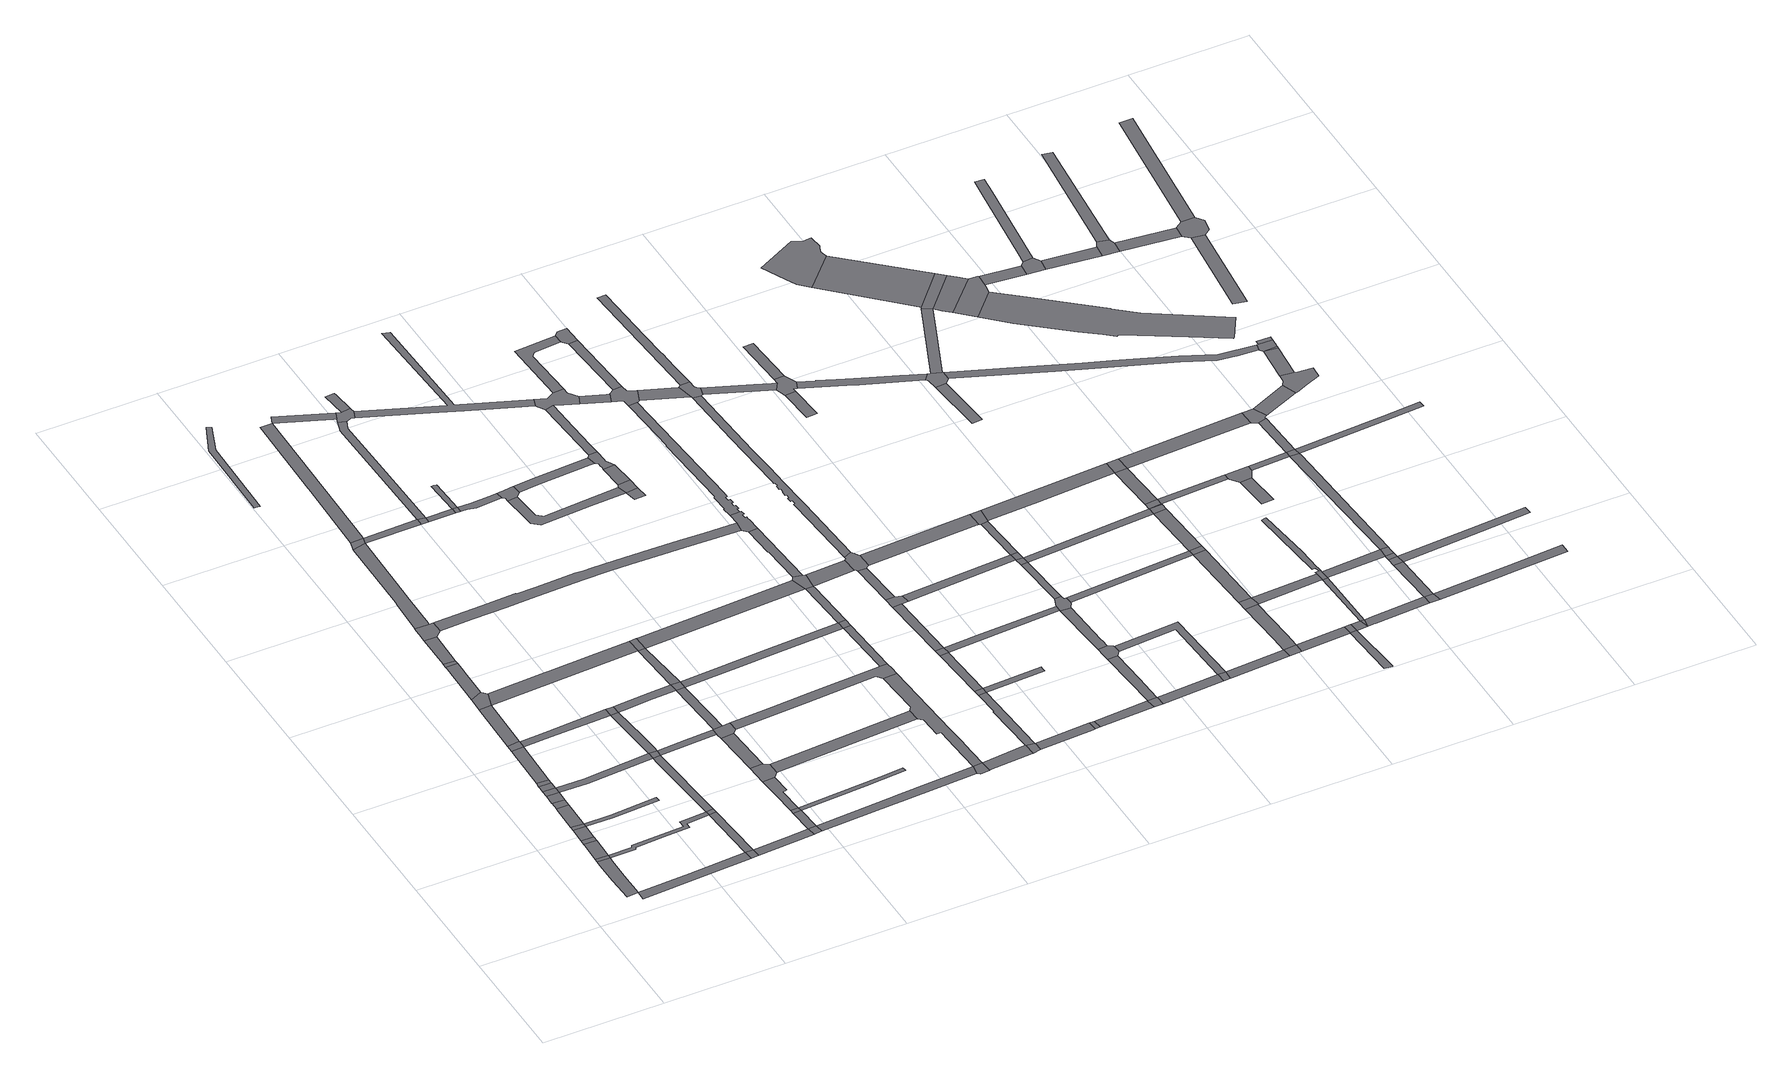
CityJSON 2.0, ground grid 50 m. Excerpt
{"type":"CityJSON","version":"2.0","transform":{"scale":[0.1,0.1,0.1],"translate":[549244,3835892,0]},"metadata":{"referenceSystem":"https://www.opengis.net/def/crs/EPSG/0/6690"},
"CityObjects":{
"road1":{"type":"Road","attributes":{"RoadStructureAttribute.sectionType":"1"},"geometry":[{"type":"MultiSurface","lod":"1","boundaries":[[[0,1,2,3,4,5,6,7]]]}]},
"road2":{"type":"Road","geometry":[{"type":"MultiSurface","lod":"1","boundaries":[[[8,0,7,9]]]}]},
"road3":{"type":"Road","attributes":{"RoadStructureAttribute.sectionType":"1"},"geometry":[{"type":"MultiSurface","lod":"1","boundaries":[[[10,11,8,9,12,13]]]}]},
"road4":{"type":"Road","geometry":[{"type":"MultiSurface","lod":"1","boundaries":[[[14,10,13,15]]]}]},
"road5":{"type":"Road","attributes":{"RoadStructureAttribute.sectionType":"1"},"geometry":[{"type":"MultiSurface","lod":"1","boundaries":[[[16,14,15,17]]]}]},
"road6":{"type":"Road","geometry":[{"type":"MultiSurface","lod":"1","boundaries":[[[18,16,17,19]]]}]},
"road7":{"type":"Road","attributes":{"RoadStructureAttribute.sectionType":"1"},"geometry":[{"type":"MultiSurface","lod":"1","boundaries":[[[20,21,18,19,22,23]]]}]},
"road8":{"type":"Road","geometry":[{"type":"MultiSurface","lod":"1","boundaries":[[[24,20,23,25]]]}]},
"road9":{"type":"Road","attributes":{"RoadStructureAttribute.sectionType":"1"},"geometry":[{"type":"MultiSurface","lod":"1","boundaries":[[[26,27,24,25,28]]]}]},
"road10":{"type":"Road","geometry":[{"type":"MultiSurface","lod":"1","boundaries":[[[29,26,28,30]]]}]},
"road11":{"type":"Road","attributes":{"RoadStructureAttribute.sectionType":"1"},"geometry":[{"type":"MultiSurface","lod":"1","boundaries":[[[31,32,33,29,30,34,35,36]]]}]},
"road12":{"type":"Road","attributes":{"RoadStructureAttribute.sectionType":"1"},"geometry":[{"type":"MultiSurface","lod":"1","boundaries":[[[37,31,36,38]]]}]},
"road13":{"type":"Road","attributes":{"RoadStructureAttribute.sectionType":"1"},"geometry":[{"type":"MultiSurface","lod":"1","boundaries":[[[39,40,4,41,42,43]]]}]},
"road14":{"type":"Road","attributes":{"RoadStructureAttribute.sectionType":"1"},"geometry":[{"type":"MultiSurface","lod":"1","boundaries":[[[44,45,46,47,48,37,38]]]}]},
"road15":{"type":"Road","geometry":[{"type":"MultiSurface","lod":"1","boundaries":[[[49,50,51,46,45,52]]]}]},
"road16":{"type":"Road","attributes":{"RoadStructureAttribute.sectionType":"1"},"geometry":[{"type":"MultiSurface","lod":"1","boundaries":[[[53,54,55,56,57,19,17]]]}]},
"road17":{"type":"Road","attributes":{"RoadStructureAttribute.sectionType":"1"},"geometry":[{"type":"MultiSurface","lod":"1","boundaries":[[[58,59,60,61,62,63,9,7,64,65,66,67,68,69,70]]]}]},
"road18":{"type":"Road","attributes":{"RoadStructureAttribute.sectionType":"1"},"geometry":[{"type":"MultiSurface","lod":"1","boundaries":[[[71,72,50,49]]]}]},
"road19":{"type":"Road","geometry":[{"type":"MultiSurface","lod":"1","boundaries":[[[73,74,72,71,75]]]}]},
"road20":{"type":"Road","attributes":{"RoadStructureAttribute.sectionType":"1"},"geometry":[{"type":"MultiSurface","lod":"1","boundaries":[[[76,77,78,30,28,79,80,81]]]}]},
"road21":{"type":"Road","attributes":{"RoadStructureAttribute.sectionType":"1"},"geometry":[{"type":"MultiSurface","lod":"1","boundaries":[[[82,83,84,74,73,85,86,87]]]}]},
"road22":{"type":"Road","geometry":[{"type":"MultiSurface","lod":"1","boundaries":[[[88,82,87,89]]]}]},
"road23":{"type":"Road","geometry":[{"type":"MultiSurface","lod":"1","boundaries":[[[90,39,43,91]]]}]},
"road24":{"type":"Road","attributes":{"RoadStructureAttribute.sectionType":"1"},"geometry":[{"type":"MultiSurface","lod":"1","boundaries":[[[92,93,88,89,94]]]}]},
"road25":{"type":"Road","attributes":{"RoadStructureAttribute.sectionType":"1"},"geometry":[{"type":"MultiSurface","lod":"1","boundaries":[[[95,96,52,45,97,98]]]}]},
"road26":{"type":"Road","attributes":{"RoadStructureAttribute.sectionType":"1"},"geometry":[{"type":"MultiSurface","lod":"1","boundaries":[[[99,70,39,90]]]}]},
"road27":{"type":"Road","geometry":[{"type":"MultiSurface","lod":"1","boundaries":[[[100,101,102,92,94,103,104,105]]]}]},
"road28":{"type":"Road","geometry":[{"type":"MultiSurface","lod":"1","boundaries":[[[106,58,70,99]]]}]},
"road29":{"type":"Road","attributes":{"RoadStructureAttribute.sectionType":"1"},"geometry":[{"type":"MultiSurface","lod":"1","boundaries":[[[107,81,108,58,106]]]}]},
"road30":{"type":"Road","attributes":{"RoadStructureAttribute.sectionType":"1"},"geometry":[{"type":"MultiSurface","lod":"1","boundaries":[[[109,110,90,91,111]]]}]},
"road31":{"type":"Road","attributes":{"RoadStructureAttribute.sectionType":"1"},"geometry":[{"type":"MultiSurface","lod":"1","boundaries":[[[112,113,114,115,116,117,118,119,120,121,122,123,124,125,126,100,105]]]}]},
"road32":{"type":"Road","geometry":[{"type":"MultiSurface","lod":"1","boundaries":[[[127,76,81,107]]]}]},
"road33":{"type":"Road","attributes":{"RoadStructureAttribute.sectionType":"1"},"geometry":[{"type":"MultiSurface","lod":"1","boundaries":[[[128,129,130,98,131,76,127]]]}]},
"road34":{"type":"Road","attributes":{"RoadStructureAttribute.sectionType":"1"},"geometry":[{"type":"MultiSurface","lod":"1","boundaries":[[[132,133,134,135,136,137,138]]]}]},
"road35":{"type":"Road","geometry":[{"type":"MultiSurface","lod":"1","boundaries":[[[139,95,98,130]]]}]},
"road36":{"type":"Road","geometry":[{"type":"MultiSurface","lod":"1","boundaries":[[[140,141,119,118,142]]]}]},
"road37":{"type":"Road","attributes":{"RoadStructureAttribute.sectionType":"1"},"geometry":[{"type":"MultiSurface","lod":"1","boundaries":[[[143,144,145,146,147,75,71,148,149]]]}]},
"road38":{"type":"Road","geometry":[{"type":"MultiSurface","lod":"1","boundaries":[[[150,109,111,151]]]}]},
"road39":{"type":"Road","attributes":{"RoadStructureAttribute.sectionType":"1"},"geometry":[{"type":"MultiSurface","lod":"1","boundaries":[[[152,153,109,150]]]}]},
"road40":{"type":"Road","attributes":{"RoadStructureAttribute.sectionType":"1"},"geometry":[{"type":"MultiSurface","lod":"1","boundaries":[[[154,155,156,127,107,157,158]]]}]},
"road41":{"type":"Road","geometry":[{"type":"MultiSurface","lod":"1","boundaries":[[[159,160,153,152]]]}]},
"road42":{"type":"Road","attributes":{"RoadStructureAttribute.sectionType":"1"},"geometry":[{"type":"MultiSurface","lod":"1","boundaries":[[[161,162,163,164,165,166,167,160,159]]]}]},
"road43":{"type":"Road","attributes":{"RoadStructureAttribute.sectionType":"1"},"geometry":[{"type":"MultiSurface","lod":"1","boundaries":[[[168,169,170,139,130,171,172,173,174]]]}]},
"road44":{"type":"Road","attributes":{"RoadStructureAttribute.sectionType":"1"},"geometry":[{"type":"MultiSurface","lod":"1","boundaries":[[[175,176,177,141,140,178,179]]]}]},
"road45":{"type":"Road","attributes":{"RoadStructureAttribute.sectionType":"1"},"geometry":[{"type":"MultiSurface","lod":"1","boundaries":[[[180,140,142,181,182]]]}]},
"road46":{"type":"Road","geometry":[{"type":"MultiSurface","lod":"1","boundaries":[[[183,184,166,165,185,186]]]}]},
"road47":{"type":"Road","attributes":{"RoadStructureAttribute.sectionType":"1"},"geometry":[{"type":"MultiSurface","lod":"1","boundaries":[[[187,188,184,183]]]}]},
"road48":{"type":"Road","geometry":[{"type":"MultiSurface","lod":"1","boundaries":[[[189,190,191,154,158,192,188,187,193]]]}]},
"road49":{"type":"Road","attributes":{"RoadStructureAttribute.sectionType":"1"},"geometry":[{"type":"MultiSurface","lod":"1","boundaries":[[[194,195,196,174,197,191,190]]]}]},
"road50":{"type":"Road","geometry":[{"type":"MultiSurface","lod":"1","boundaries":[[[198,168,174,196]]]}]},
"road51":{"type":"Road","geometry":[{"type":"MultiSurface","lod":"1","boundaries":[[[180,182,199,200]]]}]},
"road52":{"type":"Road","attributes":{"RoadStructureAttribute.sectionType":"1"},"geometry":[{"type":"MultiSurface","lod":"1","boundaries":[[[201,149,168,198]]]}]},
"road53":{"type":"Road","attributes":{"RoadStructureAttribute.sectionType":"1"},"geometry":[{"type":"MultiSurface","lod":"1","boundaries":[[[202,203,204,205,206,207,159,152]]]}]},
"road54":{"type":"Road","geometry":[{"type":"MultiSurface","lod":"1","boundaries":[[[208,143,149,201]]]}]},
"road55":{"type":"Road","attributes":{"RoadStructureAttribute.sectionType":"1"},"geometry":[{"type":"MultiSurface","lod":"1","boundaries":[[[200,199,209,210]]]}]},
"road56":{"type":"Road","attributes":{"RoadStructureAttribute.sectionType":"1"},"geometry":[{"type":"MultiSurface","lod":"1","boundaries":[[[211,212,180,200,213,214,215]]]}]},
"road57":{"type":"Road","attributes":{"RoadStructureAttribute.sectionType":"1"},"geometry":[{"type":"MultiSurface","lod":"1","boundaries":[[[216,179,217,218,219]]]}]},
"road58":{"type":"Road","attributes":{"RoadStructureAttribute.sectionType":"1"},"geometry":[{"type":"MultiSurface","lod":"1","boundaries":[[[220,221,222,223,150,151,224,225,226,227]]]}]},
"road59":{"type":"Road","geometry":[{"type":"MultiSurface","lod":"1","boundaries":[[[210,209,228,229]]]}]},
"road60":{"type":"Road","geometry":[{"type":"MultiSurface","lod":"1","boundaries":[[[230,231,232,210,229]]]}]},
"road61":{"type":"Road","attributes":{"RoadStructureAttribute.sectionType":"1"},"geometry":[{"type":"MultiSurface","lod":"1","boundaries":[[[233,186,185,234]]]}]},
"road62":{"type":"Road","attributes":{"RoadStructureAttribute.sectionType":"1"},"geometry":[{"type":"MultiSurface","lod":"1","boundaries":[[[235,236,237,238,239,240,241,242,243,244,245,246,247,248,104,103,249,250,251,252,253,254,255,256,257,258,259,260]]]}]},
"road63":{"type":"Road","attributes":{"RoadStructureAttribute.sectionType":"1"},"geometry":[{"type":"MultiSurface","lod":"1","boundaries":[[[261,262,263,229,228,264,265,266]]]}]},
"road64":{"type":"Road","geometry":[{"type":"MultiSurface","lod":"1","boundaries":[[[219,218,211,215,267,268,269,270,271,272,273]]]}]},
"road65":{"type":"Road","attributes":{"RoadStructureAttribute.sectionType":"1"},"geometry":[{"type":"MultiSurface","lod":"1","boundaries":[[[274,275,276,273,272]]]}]},
"road66":{"type":"Road","attributes":{"RoadStructureAttribute.sectionType":"1"},"geometry":[{"type":"MultiSurface","lod":"1","boundaries":[[[277,278,279,280,281,282,189,193,283,284,285,286]]]}]},
"road67":{"type":"Road","geometry":[{"type":"MultiSurface","lod":"1","boundaries":[[[287,288,289,290,261,266,291,292,293,294]]]}]},
"road68":{"type":"Road","attributes":{"RoadStructureAttribute.sectionType":"1"},"geometry":[{"type":"MultiSurface","lod":"1","boundaries":[[[295,296,297,198,196,298,299,300]]]}]},
"road69":{"type":"Road","attributes":{"RoadStructureAttribute.sectionType":"1"},"geometry":[{"type":"MultiSurface","lod":"1","boundaries":[[[301,302,303,208,201,304,305,306,307]]]}]},
"road70":{"type":"Road","geometry":[{"type":"MultiSurface","lod":"1","boundaries":[[[308,220,227,309,310]]]}]},
"road71":{"type":"Road","attributes":{"RoadStructureAttribute.sectionType":"1"},"geometry":[{"type":"MultiSurface","lod":"1","boundaries":[[[311,312,313,314,315,316,293,292,317,318,319,320,321,322,323,324]]]}]},
"road72":{"type":"Road","geometry":[{"type":"MultiSurface","lod":"1","boundaries":[[[325,326,327,328,286,285,329,233,234,330,331,332,333,220,308]]]}]},
"road73":{"type":"Road","attributes":{"RoadStructureAttribute.sectionType":"1"},"geometry":[{"type":"MultiSurface","lod":"1","boundaries":[[[334,335,287,294,336,337,338]]]}]},
"road74":{"type":"Road","attributes":{"RoadStructureAttribute.sectionType":"1"},"geometry":[{"type":"MultiSurface","lod":"1","boundaries":[[[339,340,271,270,341,342,343,344,345,346,347,348,349,350]]]}]},
"road75":{"type":"Road","attributes":{"RoadStructureAttribute.sectionType":"7"},"geometry":[{"type":"MultiSurface","lod":"1","boundaries":[[[351,352,353,308,310,354,355,356,357,358]]]}]},
"road76":{"type":"Road","geometry":[{"type":"MultiSurface","lod":"1","boundaries":[[[359,300,360,361,279,278]]]}]},
"road77":{"type":"Road","geometry":[{"type":"MultiSurface","lod":"1","boundaries":[[[362,363,364,365,366,323]]]}]},
"road78":{"type":"Road","attributes":{"RoadStructureAttribute.sectionType":"1"},"geometry":[{"type":"MultiSurface","lod":"1","boundaries":[[[367,368,324,323,366]]]}]},
"road79":{"type":"Road","geometry":[{"type":"MultiSurface","lod":"1","boundaries":[[[351,358,369,370]]]}]},
"road80":{"type":"Road","geometry":[{"type":"MultiSurface","lod":"1","boundaries":[[[371,295,300,359]]]}]},
"road81":{"type":"Road","attributes":{"RoadStructureAttribute.sectionType":"1"},"geometry":[{"type":"MultiSurface","lod":"1","boundaries":[[[372,373,368,367]]]}]},
"road82":{"type":"Road","geometry":[{"type":"MultiSurface","lod":"1","boundaries":[[[374,375,376,377,378,379,334,338,380,381,382,383,373,372]]]}]},
"road83":{"type":"Road","attributes":{"RoadStructureAttribute.sectionType":"1"},"geometry":[{"type":"MultiSurface","lod":"1","boundaries":[[[384,385,386,295,371]]]}]},
"road84":{"type":"Road","attributes":{"RoadStructureAttribute.sectionType":"1"},"geometry":[{"type":"MultiSurface","lod":"1","boundaries":[[[387,388,389,390,391,392,393,351,370]]]}]},
"road85":{"type":"Road","geometry":[{"type":"MultiSurface","lod":"1","boundaries":[[[394,395,396,301,307,386,385,397,398]]]}]},
"road86":{"type":"Road","attributes":{"RoadStructureAttribute.sectionType":"1"},"geometry":[{"type":"MultiSurface","lod":"1","boundaries":[[[399,400,401,402,403,404,378,377]]]}]},
"road87":{"type":"Road","geometry":[{"type":"MultiSurface","lod":"1","boundaries":[[[405,406,390,389]]]}]},
"road88":{"type":"Road","attributes":{"RoadStructureAttribute.sectionType":"1"},"geometry":[{"type":"MultiSurface","lod":"1","boundaries":[[[407,408,409,410,394,398]]]}]},
"road89":{"type":"Road","attributes":{"RoadStructureAttribute.sectionType":"1"},"geometry":[{"type":"MultiSurface","lod":"1","boundaries":[[[411,412,406,405,413]]]}]},
"road90":{"type":"Road","attributes":{"RoadStructureAttribute.sectionType":"1"},"geometry":[{"type":"MultiSurface","lod":"1","boundaries":[[[414,370,369,415,416]]]}]},
"road91":{"type":"Road","geometry":[{"type":"MultiSurface","lod":"1","boundaries":[[[417,418,412,411]]]}]},
"road92":{"type":"Road","geometry":[{"type":"MultiSurface","lod":"1","boundaries":[[[419,420,421,422,423,424,425,426,427,428,260,259,408,407]]]}]},
"road93":{"type":"Road","geometry":[{"type":"MultiSurface","lod":"1","boundaries":[[[429,430,431,432,433,346,345,434,404,403,435,436,437,438]]]}]},
"road94":{"type":"Road","attributes":{"RoadStructureAttribute.sectionType":"7"},"geometry":[{"type":"MultiSurface","lod":"1","boundaries":[[[439,397,385,440,441,442]]]}]},
"road95":{"type":"Road","attributes":{"RoadStructureAttribute.sectionType":"1"},"geometry":[{"type":"MultiSurface","lod":"1","boundaries":[[[443,444,445,418,417]]]}]},
"road96":{"type":"Road","geometry":[{"type":"MultiSurface","lod":"1","boundaries":[[[446,447,448,405,389]]]}]},
"road97":{"type":"Road","geometry":[{"type":"MultiSurface","lod":"1","boundaries":[[[449,450,451,445,444,452,453]]]}]},
"road98":{"type":"Road","geometry":[{"type":"MultiSurface","lod":"1","boundaries":[[[454,414,416,455]]]}]},
"road99":{"type":"Road","attributes":{"RoadStructureAttribute.sectionType":"1"},"geometry":[{"type":"MultiSurface","lod":"1","boundaries":[[[456,451,450,457,458,459]]]}]},
"road100":{"type":"Road","attributes":{"RoadStructureAttribute.sectionType":"1"},"geometry":[{"type":"MultiSurface","lod":"1","boundaries":[[[460,461,462,463,464,465,466,467,468,469,470,471,472,473,474,475,476,477,478,479,480,481,482,483,484,485,486,427,426]]]}]},
"road101":{"type":"Road","attributes":{"RoadStructureAttribute.sectionType":"1"},"geometry":[{"type":"MultiSurface","lod":"1","boundaries":[[[487,438,437,488,489]]]}]},
"road102":{"type":"Road","geometry":[{"type":"MultiSurface","lod":"1","boundaries":[[[490,491,492,493,494,495,496,497,439,442,498,499,456,459,500,501,502,503]]]}]},
"road103":{"type":"Road","attributes":{"RoadStructureAttribute.sectionType":"1"},"geometry":[{"type":"MultiSurface","lod":"1","boundaries":[[[504,505,431,430,506,507,508]]]}]},
"road104":{"type":"Road","geometry":[{"type":"MultiSurface","lod":"1","boundaries":[[[509,510,511,489,488,512,513,475,474,514,515,516]]]}]},
"road105":{"type":"Road","attributes":{"RoadStructureAttribute.sectionType":"1"},"geometry":[{"type":"MultiSurface","lod":"1","boundaries":[[[517,454,455,518]]]}]},
"road106":{"type":"Road","attributes":{"RoadStructureAttribute.sectionType":"1"},"geometry":[{"type":"MultiSurface","lod":"1","boundaries":[[[519,520,417,411,521]]]}]},
"road107":{"type":"Road","attributes":{"RoadStructureAttribute.sectionType":"1"},"geometry":[{"type":"MultiSurface","lod":"1","boundaries":[[[522,523,511,510]]]}]},
"road108":{"type":"Road","attributes":{"RoadStructureAttribute.sectionType":"1"},"geometry":[{"type":"MultiSurface","lod":"1","boundaries":[[[524,525,526,527,528,529,530,531,532,533,534,535,536,537,538,539,540,541,542,543,544,545,546,493,492,547,548,549,550,551,552,553,554,555,556,557]]]}]},
"road109":{"type":"Road","geometry":[{"type":"MultiSurface","lod":"1","boundaries":[[[558,559,504,508,560,523,522]]]}]},
"road110":{"type":"Road","attributes":{"RoadStructureAttribute.sectionType":"7"},"geometry":[{"type":"MultiSurface","lod":"1","boundaries":[[[516,515,561,562,563]]]}]},
"road111":{"type":"Road","attributes":{"RoadStructureAttribute.sectionType":"1"},"geometry":[{"type":"MultiSurface","lod":"1","boundaries":[[[564,453,452,565]]]}]},
"road112":{"type":"Road","geometry":[{"type":"MultiSurface","lod":"1","boundaries":[[[517,518,566,567]]]}]},
"road113":{"type":"Road","attributes":{"RoadStructureAttribute.sectionType":"1"},"geometry":[{"type":"MultiSurface","lod":"1","boundaries":[[[568,569,570,571,572,573,574,517,567]]]}]},
"road114":{"type":"Road","attributes":{"RoadStructureAttribute.sectionType":"1"},"geometry":[{"type":"MultiSurface","lod":"1","boundaries":[[[575,503,502,576,577,578]]]}]},
"road115":{"type":"Road","geometry":[{"type":"MultiSurface","lod":"1","boundaries":[[[579,580,581,582,583,563,562,584,524,557,585,586,587,588]]]}]},
"road116":{"type":"Road","geometry":[{"type":"MultiSurface","lod":"1","boundaries":[[[589,590,591,592,593,572,571,594,595,596,597]]]}]},
"road117":{"type":"Road","attributes":{"RoadStructureAttribute.sectionType":"1"},"geometry":[{"type":"MultiSurface","lod":"1","boundaries":[[[598,599,600,591,590,601,602,603]]]}]},
"road118":{"type":"Road","attributes":{"RoadStructureAttribute.sectionType":"1"},"geometry":[{"type":"MultiSurface","lod":"1","boundaries":[[[604,605,606,607,608,609,610,611,612,583,582]]]}]},
"road119":{"type":"Road","attributes":{"RoadStructureAttribute.sectionType":"1"},"geometry":[{"type":"MultiSurface","lod":"1","boundaries":[[[613,614,567,566,615]]]}]},
"road120":{"type":"Road","geometry":[{"type":"MultiSurface","lod":"1","boundaries":[[[616,617,618,519,521,598,603,619,620,621,622]]]}]},
"road121":{"type":"Road","attributes":{"RoadStructureAttribute.sectionType":"1"},"geometry":[{"type":"MultiSurface","lod":"1","boundaries":[[[623,624,625,588,587,626,627,628]]]}]},
"road122":{"type":"Road","attributes":{"RoadStructureAttribute.sectionType":"1"},"geometry":[{"type":"MultiSurface","lod":"1","boundaries":[[[629,630,618,617]]]}]},
"road123":{"type":"Road","attributes":{"RoadStructureAttribute.sectionType":"1"},"geometry":[{"type":"MultiSurface","lod":"1","boundaries":[[[631,632,633,597,596,634,613,635]]]}]},
"road124":{"type":"Road","geometry":[{"type":"MultiSurface","lod":"1","boundaries":[[[565,630,629,636]]]}]},
"road125":{"type":"Road","geometry":[{"type":"MultiSurface","lod":"1","boundaries":[[[637,564,565,636]]]}]},
"road126":{"type":"Road","attributes":{"RoadStructureAttribute.sectionType":"1"},"geometry":[{"type":"MultiSurface","lod":"1","boundaries":[[[638,639,564,637]]]}]},
"road127":{"type":"Road","geometry":[{"type":"MultiSurface","lod":"1","boundaries":[[[640,641,642,643,644]]]}]},
"road128":{"type":"Road","geometry":[{"type":"MultiSurface","lod":"1","boundaries":[[[635,613,615,645]]]}]},
"road129":{"type":"Road","geometry":[{"type":"MultiSurface","lod":"1","boundaries":[[[646,575,578,647,639,638,648]]]}]},
"road130":{"type":"Road","geometry":[{"type":"MultiSurface","lod":"1","boundaries":[[[649,650,628,627,651,644,643,652,653,654,655]]]}]},
"road131":{"type":"Road","attributes":{"RoadStructureAttribute.sectionType":"1"},"geometry":[{"type":"MultiSurface","lod":"1","boundaries":[[[656,657,650,649]]]}]},
"road132":{"type":"Road","attributes":{"RoadStructureAttribute.sectionType":"1"},"geometry":[{"type":"MultiSurface","lod":"1","boundaries":[[[658,635,645,659,660]]]}]},
"road133":{"type":"Road","attributes":{"RoadStructureAttribute.sectionType":"1"},"geometry":[{"type":"MultiSurface","lod":"1","boundaries":[[[661,622,621,662]]]}]},
"road134":{"type":"Road","attributes":{"RoadStructureAttribute.sectionType":"1"},"geometry":[{"type":"MultiSurface","lod":"1","boundaries":[[[663,636,629,664]]]}]},
"road135":{"type":"Road","attributes":{"RoadStructureAttribute.sectionType":"1"},"geometry":[{"type":"MultiSurface","lod":"1","boundaries":[[[665,666,667,668,669,670,655,654,671,672,673,674,675]]]}]},
"road136":{"type":"Road","geometry":[{"type":"MultiSurface","lod":"1","boundaries":[[[676,658,660,677]]]}]},
"road137":{"type":"Road","attributes":{"RoadStructureAttribute.sectionType":"1"},"geometry":[{"type":"MultiSurface","lod":"1","boundaries":[[[678,646,648,679,680,681]]]}]},
"road138":{"type":"Road","attributes":{"RoadStructureAttribute.sectionType":"1"},"geometry":[{"type":"MultiSurface","lod":"1","boundaries":[[[682,683,684,685,658,676]]]}]},
"road139":{"type":"Road","geometry":[{"type":"MultiSurface","lod":"1","boundaries":[[[686,687,684,683,688]]]}]},
"road140":{"type":"Road","attributes":{"RoadStructureAttribute.sectionType":"1"},"geometry":[{"type":"MultiSurface","lod":"1","boundaries":[[[689,662,690,691,687,686]]]}]},
"road141":{"type":"Road","attributes":{"RoadStructureAttribute.sectionType":"1"},"geometry":[{"type":"MultiSurface","lod":"1","boundaries":[[[692,676,677,693,694]]]}]},
"road142":{"type":"Road","attributes":{"RoadStructureAttribute.sectionType":"1"},"geometry":[{"type":"MultiSurface","lod":"1","boundaries":[[[695,696,697,698,699]]]}]},
"road143":{"type":"Road","geometry":[{"type":"MultiSurface","lod":"1","boundaries":[[[700,661,662,689]]]}]},
"road144":{"type":"Road","geometry":[{"type":"MultiSurface","lod":"1","boundaries":[[[675,674,701,702,699,698,703,704,705,706,707]]]}]},
"road145":{"type":"Road","attributes":{"RoadStructureAttribute.sectionType":"1"},"geometry":[{"type":"MultiSurface","lod":"1","boundaries":[[[708,664,709,710,711,712,661,700]]]}]},
"road146":{"type":"Road","geometry":[{"type":"MultiSurface","lod":"1","boundaries":[[[713,714,715,716,717,694]]]}]},
"road147":{"type":"Road","geometry":[{"type":"MultiSurface","lod":"1","boundaries":[[[718,719,663,664,708]]]}]},
"road148":{"type":"Road","attributes":{"RoadStructureAttribute.sectionType":"1"},"geometry":[{"type":"MultiSurface","lod":"1","boundaries":[[[720,721,663,719]]]}]},
"road149":{"type":"Road","geometry":[{"type":"MultiSurface","lod":"1","boundaries":[[[722,723,721,720]]]}]},
"road150":{"type":"Road","attributes":{"RoadStructureAttribute.sectionType":"1"},"geometry":[{"type":"MultiSurface","lod":"1","boundaries":[[[724,686,688,725,726,727]]]}]},
"road151":{"type":"Road","geometry":[{"type":"MultiSurface","lod":"1","boundaries":[[[728,692,694,717]]]}]},
"road152":{"type":"Road","attributes":{"RoadStructureAttribute.sectionType":"1"},"geometry":[{"type":"MultiSurface","lod":"1","boundaries":[[[729,681,723,722]]]}]},
"road153":{"type":"Road","geometry":[{"type":"MultiSurface","lod":"1","boundaries":[[[730,731,732,733,734,735,736,737,738,739,740,741]]]}]},
"road154":{"type":"Road","attributes":{"RoadStructureAttribute.sectionType":"1"},"geometry":[{"type":"MultiSurface","lod":"1","boundaries":[[[742,743,728,717,744,745,746]]]}]},
"road155":{"type":"Road","geometry":[{"type":"MultiSurface","lod":"1","boundaries":[[[747,678,681,729]]]}]},
"road156":{"type":"Road","geometry":[{"type":"MultiSurface","lod":"1","boundaries":[[[748,742,746]]]}]},
"road157":{"type":"Road","attributes":{"RoadStructureAttribute.sectionType":"1"},"geometry":[{"type":"MultiSurface","lod":"1","boundaries":[[[749,707,706,750,751]]]}]},
"road158":{"type":"Road","attributes":{"RoadStructureAttribute.sectionType":"1"},"geometry":[{"type":"MultiSurface","lod":"1","boundaries":[[[752,727,742,748]]]}]},
"road159":{"type":"Road","geometry":[{"type":"MultiSurface","lod":"1","boundaries":[[[753,754,755,756,724,727,752,757]]]}]},
"road160":{"type":"Road","attributes":{"RoadStructureAttribute.sectionType":"1"},"geometry":[{"type":"MultiSurface","lod":"1","boundaries":[[[758,722,720,759]]]}]},
"road161":{"type":"Road","attributes":{"RoadStructureAttribute.sectionType":"1"},"geometry":[{"type":"MultiSurface","lod":"1","boundaries":[[[737,736,760,761,762]]]}]},
"road162":{"type":"Road","attributes":{"RoadStructureAttribute.sectionType":"1"},"geometry":[{"type":"MultiSurface","lod":"1","boundaries":[[[763,764,765,766,767,768,769,770,771,772,773,774,775,754,753]]]}]},
"road163":{"type":"Road","attributes":{"RoadStructureAttribute.sectionType":"1"},"geometry":[{"type":"MultiSurface","lod":"1","boundaries":[[[776,777,778,779,748,746,780,781,782]]]}]},
"road164":{"type":"Road","attributes":{"RoadStructureAttribute.sectionType":"1"},"geometry":[{"type":"MultiSurface","lod":"1","boundaries":[[[783,784,757,752,785,786]]]}]},
"road165":{"type":"Road","geometry":[{"type":"MultiSurface","lod":"1","boundaries":[[[762,761,749,751,787]]]}]},
"road166":{"type":"Road","attributes":{"RoadStructureAttribute.sectionType":"1"},"geometry":[{"type":"MultiSurface","lod":"1","boundaries":[[[788,787,751,789,790,791,792]]]}]},
"road167":{"type":"Road","geometry":[{"type":"MultiSurface","lod":"1","boundaries":[[[793,794,795,796]]]}]},
"road168":{"type":"Road","attributes":{"RoadStructureAttribute.sectionType":"1"},"geometry":[{"type":"MultiSurface","lod":"1","boundaries":[[[797,747,729,798]]]}]},
"road169":{"type":"Road","geometry":[{"type":"MultiSurface","lod":"1","boundaries":[[[799,758,759,796,795,800]]]}]},
"road170":{"type":"Road","geometry":[{"type":"MultiSurface","lod":"1","boundaries":[[[801,776,782,802]]]}]},
"road171":{"type":"Road","geometry":[{"type":"MultiSurface","lod":"1","boundaries":[[[803,804,792,791,805,806,807,808,809]]]}]},
"road172":{"type":"Road","attributes":{"RoadStructureAttribute.sectionType":"1"},"geometry":[{"type":"MultiSurface","lod":"1","boundaries":[[[810,811,776,801,812,813]]]}]},
"road173":{"type":"Road","geometry":[{"type":"MultiSurface","lod":"1","boundaries":[[[814,815,811,810]]]}]},
"road174":{"type":"Road","attributes":{"RoadStructureAttribute.sectionType":"1"},"geometry":[{"type":"MultiSurface","lod":"1","boundaries":[[[816,786,815,814]]]}]},
"road175":{"type":"Road","geometry":[{"type":"MultiSurface","lod":"1","boundaries":[[[817,818,783,786,816]]]}]},
"road176":{"type":"Road","attributes":{"RoadStructureAttribute.sectionType":"1"},"geometry":[{"type":"MultiSurface","lod":"1","boundaries":[[[819,820,821,822,823,824,705,704,825,826,827,828,829,830,831]]]}]},
"road177":{"type":"Road","attributes":{"RoadStructureAttribute.sectionType":"1"},"geometry":[{"type":"MultiSurface","lod":"1","boundaries":[[[832,799,800,833]]]}]},
"road178":{"type":"Road","attributes":{"RoadStructureAttribute.sectionType":"1"},"geometry":[{"type":"MultiSurface","lod":"1","boundaries":[[[833,783,818,834,835,836]]]}]},
"road179":{"type":"Road","attributes":{"RoadStructureAttribute.sectionType":"1"},"geometry":[{"type":"MultiSurface","lod":"1","boundaries":[[[837,809,808,838,839]]]}]},
"road180":{"type":"Road","geometry":[{"type":"MultiSurface","lod":"1","boundaries":[[[832,833,836,840]]]}]},
"road181":{"type":"Road","attributes":{"RoadStructureAttribute.sectionType":"1"},"geometry":[{"type":"MultiSurface","lod":"1","boundaries":[[[841,842,832,840]]]}]},
"road182":{"type":"Road","geometry":[{"type":"MultiSurface","lod":"1","boundaries":[[[843,797,798,844,842,841,845,846]]]}]},
"road183":{"type":"Road","attributes":{"RoadStructureAttribute.sectionType":"1"},"geometry":[{"type":"MultiSurface","lod":"1","boundaries":[[[847,848,801,802,849,850,851]]]}]},
"road184":{"type":"Road","attributes":{"RoadStructureAttribute.sectionType":"1"},"geometry":[{"type":"MultiSurface","lod":"1","boundaries":[[[852,853,854,855,806,805,856,857,858,859,860,861,862,863,864,865]]]}]},
"road185":{"type":"Road","geometry":[{"type":"MultiSurface","lod":"1","boundaries":[[[866,867,839,838,868,869]]]}]},
"road186":{"type":"Road","attributes":{"RoadStructureAttribute.sectionType":"1"},"geometry":[{"type":"MultiSurface","lod":"1","boundaries":[[[870,871,814,810,872,873]]]}]},
"road187":{"type":"Road","attributes":{"RoadStructureAttribute.sectionType":"1"},"geometry":[{"type":"MultiSurface","lod":"1","boundaries":[[[874,843,846,875]]]}]},
"road188":{"type":"Road","attributes":{"RoadStructureAttribute.sectionType":"1"},"geometry":[{"type":"MultiSurface","lod":"1","boundaries":[[[876,877,878,867,866,879,880]]]}]},
"road189":{"type":"Road","attributes":{"RoadStructureAttribute.sectionType":"1"},"geometry":[{"type":"MultiSurface","lod":"1","boundaries":[[[881,869,868,882,883,884]]]}]},
"road190":{"type":"Road","attributes":{"RoadStructureAttribute.sectionType":"1"},"geometry":[{"type":"MultiSurface","lod":"1","boundaries":[[[885,886,840,836,887,888]]]}]},
"road191":{"type":"Road","geometry":[{"type":"MultiSurface","lod":"1","boundaries":[[[889,890,891,874,875,892,893,894,895,896,897]]]}]},
"road192":{"type":"Road","attributes":{"RoadStructureAttribute.sectionType":"1"},"geometry":[{"type":"MultiSurface","lod":"1","boundaries":[[[898,889,897,899]]]}]},
"road193":{"type":"Road","geometry":[{"type":"MultiSurface","lod":"1","boundaries":[[[900,884,883,901,902,903]]]}]},
"road194":{"type":"Road","attributes":{"RoadStructureAttribute.sectionType":"1"},"geometry":[{"type":"MultiSurface","lod":"1","boundaries":[[[904,898,899]]]}]},
"road195":{"type":"Road","geometry":[{"type":"MultiSurface","lod":"1","boundaries":[[[831,830,898,904,905,906,907,908]]]}]},
"road196":{"type":"Road","geometry":[{"type":"MultiSurface","lod":"1","boundaries":[[[909,910,908,907,911,912]]]}]},
"road197":{"type":"Road","attributes":{"RoadStructureAttribute.sectionType":"1"},"geometry":[{"type":"MultiSurface","lod":"1","boundaries":[[[913,900,903,914]]]}]},
"road198":{"type":"Road","attributes":{"RoadStructureAttribute.sectionType":"1"},"geometry":[{"type":"MultiSurface","lod":"1","boundaries":[[[902,901,915,916]]]}]},
"road199":{"type":"Road","attributes":{"RoadStructureAttribute.sectionType":"1"},"geometry":[{"type":"MultiSurface","lod":"1","boundaries":[[[917,918,919,920]]]}]},
"road200":{"type":"Road","geometry":[{"type":"MultiSurface","lod":"1","boundaries":[[[921,916,915,917,920,922,923,924]]]}]},
"road201":{"type":"Road","attributes":{"RoadStructureAttribute.sectionType":"1"},"geometry":[{"type":"MultiSurface","lod":"1","boundaries":[[[925,926,927,921,924]]]}]}
},
"vertices":[
[164,342,0],[164,319,0],[164,217,0],[166,109,0],[214,113,0],[214,224,0],[216,320,0],[217,340,0],
[165,357,0],[217,355,0],
[168,454,0],[168,446,0],[218,368,0],[220,453,0],
[169,477,0],[220,476,0],
[171,544,0],[222,543,0],
[171,562,0],[222,560,0],
[175,682,0],[174,679,0],[223,571,0],[225,681,0],
[175,717,0],[226,716,0],
[176,764,0],[175,719,0],[227,763,0],
[176,794,0],[228,793,0],
[177,827,0],[177,820,0],[177,817,0],[228,798,0],[228,801,0],[228,826,0],
[179,847,0],[229,846,0],
[669,138,0],[435,124,0],[214,73,0],[495,88,0],[672,99,0],
[235,1051,0],[235,1058,0],[185,1054,0],[184,1051,0],[184,1043,0],
[236,1094,0],[185,1087,0],[184,1087,0],[235,1090,0],
[333,541,0],[530,553,0],[530,563,0],[529,573,0],[335,559,0],
[651,414,0],[539,406,0],[539,378,0],[354,368,0],[320,366,0],[315,356,0],[322,341,0],[327,349,0],[341,350,0],[447,356,0],[557,363,0],[557,386,0],[654,394,0],
[242,1326,0],[192,1324,0],
[244,1412,0],[194,1387,0],[262,1392,0],
[623,812,0],[345,791,0],[236,793,0],[346,761,0],[601,778,0],[623,779,0],
[197,1599,0],[197,1595,0],[197,1589,0],[245,1526,0],[245,1550,0],[246,1599,0],
[197,1619,0],[246,1618,0],
[702,140,0],[704,101,0],
[199,1772,0],[197,1621,0],[249,1771,0],
[600,1112,0],[362,1098,0],[350,1063,0],[602,1074,0],
[683,397,0],
[200,1850,0],[200,1817,0],[200,1813,0],[278,1797,0],[276,1850,0],[259,1849,0],
[682,417,0],
[655,782,0],[625,751,0],
[937,154,0],[848,149,0],[940,116,0],
[259,1853,0],[259,1858,0],[261,2011,0],[261,2014,0],[261,2016,0],[262,2024,0],[269,2374,0],[214,2362,0],[211,2035,0],[210,2022,0],[209,2015,0],[209,2012,0],[209,2008,0],[202,1851,0],[202,1850,0],
[658,812,0],
[656,835,0],[649,916,0],[635,1077,0],[615,906,0],
[66,3241,0],[12,3115,0],[6,2745,0],[19,2744,0],[31,2744,0],[37,3110,0],[86,3233,0],
[633,1114,0],
[278,2405,0],[224,2403,0],[270,2377,0],
[861,1425,0],[740,1418,0],[717,1417,0],[524,1406,0],[506,1405,0],[862,1359,0],[865,1359,0],
[969,155,0],[974,120,0],
[963,262,0],[930,260,0],
[894,827,0],[778,819,0],[669,813,0],[780,790,0],[895,797,0],
[960,280,0],[929,278,0],
[954,389,0],[958,389,0],[964,390,0],[971,391,0],[967,476,0],[916,473,0],[922,388,0],
[879,1129,0],[787,1123,0],[648,1115,0],[675,1079,0],[750,1084,0],[782,1086,0],[882,1092,0],
[243,3151,0],[233,2754,0],[233,2735,0],[279,2411,0],[292,3150,0],
[502,2410,0],[275,2377,0],[502,2378,0],
[964,566,0],[910,563,0],[986,499,0],[984,551,0],
[952,771,0],[897,767,0],
[967,832,0],[936,830,0],[897,827,0],[895,792,0],[969,789,0],
[935,830,0],[930,906,0],[917,1094,0],[892,917,0],
[917,1129,0],
[534,2378,0],[534,2405,0],
[895,1361,0],
[1240,279,0],[1310,283,0],[1410,292,0],[1409,301,0],[1407,309,0],[1310,301,0],
[892,1426,0],
[645,2379,0],[645,2405,0],
[506,3045,0],[491,2997,0],[528,2760,0],[523,2997,0],[538,3035,0],
[306,3186,0],[500,3069,0],[512,3064,0],[526,3099,0],
[1638,198,0],[1311,178,0],[1280,176,0],[976,156,0],[975,120,0],[1283,136,0],[1312,138,0],[1632,156,0],
[665,2379,0],[665,2405,0],
[659,2556,0],[648,2557,0],[637,2556,0],
[1582,592,0],[1584,537,0],
[1397,1856,0],[1294,1860,0],[1176,1862,0],[1034,1864,0],[938,1865,0],[902,1866,0],[871,1867,0],[807,1866,0],[701,1860,0],[623,1858,0],[623,1862,0],[478,1857,0],[376,1853,0],[293,1850,0],[416,1802,0],[556,1807,0],[659,1810,0],[777,1814,0],[878,1818,0],[988,1819,0],[1072,1819,0],[1178,1816,0],[1295,1813,0],[1402,1810,0],[1522,1806,0],[1529,1853,0],
[831,2411,0],[816,2409,0],[724,2405,0],[692,2379,0],[727,2370,0],[834,2378,0],
[543,3037,0],[559,3045,0],[561,3046,0],[574,3040,0],[588,3074,0],[585,3095,0],[546,3091,0],
[575,3192,0],[574,3202,0],[535,3199,0],
[1639,842,0],[1637,872,0],[1605,871,0],[1601,871,0],[1304,853,0],[1149,843,0],[1274,807,0],[1565,825,0],[1584,805,0],[1641,808,0],
[903,2418,0],[847,2412,0],[845,2412,0],[841,2412,0],[845,2372,0],[846,2353,0],[888,2358,0],[907,2378,0],
[1588,1166,0],[1479,1160,0],[1302,1151,0],[1157,1106,0],[1302,1113,0],[1590,1129,0],
[1554,1463,0],[1299,1448,0],[907,1427,0],[896,1361,0],[900,1361,0],[1299,1383,0],[1572,1397,0],
[1677,201,0],[1642,146,0],[1681,150,0],
[1097,2227,0],[921,2214,0],[916,2218,0],[897,2234,0],[896,2246,0],[896,2248,0],[856,2244,0],[860,2206,0],[860,2198,0],[890,2173,0],[917,2175,0],[1100,2187,0],[1251,2196,0],[1240,2237,0],
[1670,330,0],[1670,334,0],[1664,428,0],[1650,662,0],[1597,610,0],[1603,520,0],[1608,427,0],[1626,427,0],[1631,334,0],
[1220,2440,0],[989,2427,0],[991,2385,0],[1209,2399,0],[1229,2400,0],
[889,3431,0],[909,2948,0],[831,2938,0],[947,2892,0],[948,2892,0],[1120,2823,0],[1190,2796,0],[1204,2833,0],[1130,2862,0],[953,2932,0],[931,2940,0],[919,3421,0],
[1865,218,0],[1862,218,0],[1678,201,0],[1681,151,0],[1682,151,0],[1866,163,0],[1868,164,0],[1869,164,0],
[1622,1131,0],[1590,1124,0],[1605,884,0],
[1262,2147,0],[1284,2148,0],[1307,2148,0],[1306,2151,0],[1302,2200,0],
[1298,2254,0],[1248,2250,0],
[1903,172,0],[1900,211,0],
[1619,1168,0],
[1290,2358,0],[1241,2355,0],
[1280,2377,0],[1270,2396,0],[1270,2401,0],[1267,2455,0],[1231,2453,0],[1229,2450,0],[1232,2397,0],[1239,2390,0],[1240,2373,0],[1241,2366,0],
[1606,1388,0],[1605,1397,0],[1573,1396,0],
[1900,216,0],[1893,337,0],[1880,556,0],[1847,554,0],[1854,445,0],[1851,445,0],[1858,336,0],
[1564,1480,0],[1561,1474,0],[1559,1471,0],[1611,1469,0],[1601,1472,0],
[1264,2506,0],[1264,2507,0],[1257,2622,0],[1257,2623,0],[1250,2769,0],[1215,2759,0],
[1879,584,0],[1845,581,0],
[1581,1789,0],[1543,1787,0],[1550,1650,0],[1554,1649,0],
[1865,826,0],[1828,823,0],[1865,825,0],
[2131,225,0],[2125,183,0],[2134,184,0],
[1862,858,0],[1826,856,0],
[1578,1851,0],[1577,1855,0],[1577,1866,0],[1569,1866,0],[1568,1885,0],[1576,1886,0],[1574,1905,0],[1567,1905,0],[1526,1902,0],[1529,1856,0],
[1329,2811,0],[1328,2837,0],[1285,2834,0],[1267,2824,0],[1251,2815,0],[1212,2763,0],[1271,2760,0],[1286,2755,0],[1341,2732,0],[1358,2773,0],
[1777,1478,0],[1609,1397,0],[1615,1397,0],[1781,1409,0],
[1845,1152,0],[1845,1156,0],[1806,1153,0],
[2127,569,0],[2127,583,0],[2126,596,0],
[1867,1197,0],[1841,1205,0],[1803,1203,0],[1871,1158,0],[1868,1196,0],
[2151,226,0],[2156,186,0],
[1790,1401,0],[1840,1205,0],[1840,1209,0],[1826,1398,0],
[1566,1925,0],[1574,1925,0],[1572,1945,0],[1565,1946,0],[1564,1964,0],[1571,1964,0],[1570,1985,0],[1562,1984,0],[1560,2004,0],[1569,2005,0],[1568,2015,0],[1568,2018,0],[1568,2023,0],[1568,2025,0],[1530,2641,0],[1493,2640,0],[1501,2520,0],[1510,2370,0],[1508,2370,0],[1528,2026,0],[1528,2023,0],[1527,2023,0],[1523,2022,0],[1523,2020,0],[1523,2017,0],[1528,1946,0],[1522,1945,0],
[1454,2736,0],[1447,2690,0],[1464,2732,0],
[1834,1484,0],[1826,1497,0],[1818,1508,0],[1785,1492,0],[1785,1486,0],[1786,1483,0],[1778,1479,0],[1778,1478,0],[1786,1409,0],[1789,1405,0],[1828,1400,0],[1832,1404,0],[1841,1412,0],[1839,1477,0],
[1443,3124,0],[1271,3113,0],[1315,3057,0],[1331,3075,0],[1444,3083,0],
[1526,2719,0],[1524,2751,0],[1486,2749,0],[1491,2672,0],[1493,2653,0],[1532,2642,0],[1541,2648,0],[1563,2705,0],
[2379,242,0],[2384,199,0],
[2339,883,0],[2002,866,0],[2339,856,0],
[1505,3062,0],[1466,3059,0],
[1722,2572,0],[1737,2295,0],[1753,2017,0],[1754,2011,0],[1754,2006,0],[1755,1995,0],[1759,1994,0],[1761,1976,0],[1756,1975,0],[1756,1954,0],[1762,1953,0],[1763,1934,0],[1759,1934,0],[1759,1914,0],[1765,1914,0],[1766,1894,0],[1760,1893,0],[1761,1873,0],[1768,1874,0],[1769,1854,0],[1763,1853,0],[1763,1846,0],[1764,1839,0],[1800,1837,0],[1799,1844,0],[1788,2004,0],[1788,2009,0],[1788,2012,0],[1788,2013,0],[1787,2028,0],[1787,2029,0],[1784,2082,0],[1776,2200,0],[1754,2567,0],
[1500,3143,0],[1460,3141,0],[1461,3065,0],
[1542,2649,0],[1721,2580,0],[1705,2651,0],
[2330,1226,0],[2333,1191,0],
[2423,199,0],[2419,242,0],
[2418,242,0],[2418,243,0],[2412,370,0],[2405,524,0],[2362,521,0],[2372,368,0],[2381,242,0],
[2305,1503,0],[2301,1437,0],[2303,1437,0],[2309,1437,0],
[1767,2614,0],[1758,2625,0],[1757,2630,0],[1755,2660,0],[1716,2658,0],[1722,2580,0],[1758,2569,0],[1759,2570,0],[1764,2573,0],[1773,2611,0],
[2415,582,0],[2397,592,0],[2357,589,0],[2360,554,0],[2360,549,0],[2411,532,0],[2418,542,0],[2420,544,0],[2419,579,0],
[2339,851,0],[2354,630,0],[2355,628,0],[2395,629,0],[2394,633,0],[2382,849,0],
[1749,2746,0],[1747,2766,0],[1742,2852,0],[1741,2854,0],[1733,2977,0],[1718,3242,0],[1717,3251,0],[1682,3249,0],[1717,2658,0],
[2678,258,0],[2674,258,0],[2680,216,0],
[2384,909,0],[2382,926,0],[2353,924,0],[2384,855,0],[2392,869,0],[2396,879,0],[2394,910,0],
[2019,2512,0],[2018,2513,0],[1958,2537,0],[1765,2573,0],[2014,2472,0],[2036,2505,0],
[2364,1159,0],[2336,1157,0],
[2689,594,0],[2689,597,0],[2686,597,0],[2662,562,0],[2710,259,0],
[2361,1189,0],
[2359,1227,0],
[2346,1437,0],[2316,1433,0],
[2039,2279,0],[2061,2280,0],[2084,2281,0],[2073,2432,0],[2029,2429,0],
[2708,217,0],
[2351,1505,0],[2312,1435,0],[2347,1439,0],
[2077,2531,0],[2035,2529,0],[2020,2455,0],[2072,2446,0],[2072,2449,0],[2086,2444,0],[2100,2480,0],
[2065,2752,0],[2023,2750,0],
[2957,274,0],[2714,218,0],[2961,232,0],
[2918,944,0],[2920,917,0],
[2901,1227,0],[2903,1196,0],
[2456,2337,0],[2455,2337,0],[2298,2400,0],[2239,2424,0],[2167,2453,0],[2166,2453,0],[2281,2365,0],[2283,2364,0],[2296,2359,0],[2522,2271,0],[2546,2301,0],
[3012,278,0],[3011,235,0],
[2884,1535,0],[2354,1440,0],[2563,1452,0],[2887,1471,0],
[3008,348,0],[2995,552,0],[2942,549,0],[2955,347,0],
[2993,597,0],[2939,594,0],[3000,553,0],
[2974,920,0],[2920,915,0],[2920,910,0],
[3215,289,0],[3216,248,0],[3218,248,0],
[2558,1968,0],[2575,1970,0],[2602,1972,0],[2582,2219,0],[2537,2215,0],
[2972,947,0],
[2529,2264,0],[2533,2261,0],[2601,2239,0],[2602,2240,0],[2602,2280,0],[2598,2282,0],[2559,2295,0],
[2957,1199,0],[2903,1194,0],[2903,1191,0],[2904,1188,0],[2918,948,0],
[3232,8,0],[3250,6,0],[3267,5,0],[3267,8,0],[3245,250,0],
[2955,1226,0],[2955,1228,0],
[2955,1234,0],[2901,1228,0],
[2953,1262,0],[2900,1258,0],
[3269,610,0],[3106,560,0],[3263,570,0],[3272,570,0],
[3243,291,0],
[2940,1474,0],
[2518,3195,0],[2500,3193,0],[2462,3213,0],[2294,3128,0],[2342,3025,0],[2363,2981,0],[2405,2941,0],[2536,3078,0],[2529,3109,0],[2537,3129,0],[2542,3142,0],[2536,3197,0],
[3282,293,0],[3278,293,0],[3248,250,0],[3251,250,0],[3292,253,0],
[2936,1538,0],
[3299,293,0],
[2703,2648,0],[2696,2521,0],[2739,2624,0],
[3294,572,0],
[3291,621,0],[3284,620,0],[3269,620,0],[3269,619,0],[3291,613,0],
[3237,1275,0],[3238,1249,0],
[2702,2659,0],[2706,2655,0],[2840,2805,0],
[3289,642,0],[3289,643,0],[3282,750,0],[3255,983,0],[3255,985,0],[3245,982,0],[3235,980,0],[3257,745,0],[3266,641,0],[3266,640,0],[3278,642,0],[3281,642,0],[3281,641,0],
[3554,309,0],[3553,309,0],[3324,294,0],[3305,293,0],[3319,254,0],[3326,255,0],[3557,269,0],
[3539,628,0],[3536,628,0],[3294,573,0],[3539,585,0],
[2874,2775,0],
[2903,2749,0],[2754,2610,0],[2765,2599,0],[2794,2572,0],[2934,2721,0],
[3280,1064,0],[3330,1068,0],[3317,1214,0],[3267,1210,0],
[3459,1566,0],[3462,1501,0],
[3336,1280,0],[3337,1254,0],
[3592,310,0],[3600,270,0],
[2970,2717,0],[2951,2719,0],[2862,2507,0],[2967,2619,0],[2971,2649,0],[2973,2662,0],[2976,2716,0],
[3582,526,0],[3542,524,0],[3582,518,0],[3582,525,0],
[3577,563,0],[3540,561,0],
[3575,587,0],
[3574,609,0],[3573,629,0],
[3541,1908,0],[3410,1966,0],[3278,2018,0],[3183,2055,0],[3079,2095,0],[2870,2176,0],[2968,2097,0],[3397,1933,0],[3520,1878,0],[3596,1870,0],[3598,1870,0],[3684,1862,0],[3692,1893,0],
[3497,1287,0],[3497,1262,0],
[3538,1252,0],[3538,1254,0],[3537,1260,0],
[3134,2699,0],[3136,2645,0],[3141,2698,0],
[3532,1288,0],
[3523,1497,0],[3488,1487,0],
[3508,1569,0],[3485,1488,0],[3522,1506,0],[3533,1511,0],
[4142,343,0],[3920,330,0],[3856,285,0],[3921,289,0],[4143,302,0],
[3400,2254,0],[3317,2324,0],[3314,2327,0],[3054,2546,0],[2961,2415,0],[3148,2261,0],[3221,2205,0],[3262,2173,0],[3269,2179,0],[3277,2174,0],[3495,2048,0],[3635,1965,0],[3638,1969,0],[3698,2070,0],
[3200,2719,0],[3158,2716,0],[3211,2637,0],[3217,2690,0],
[4123,601,0],[3918,587,0],[3918,551,0],[4126,566,0],
[3666,1640,0],[3688,1578,0],
[3216,3209,0],[3207,3132,0],[3164,2766,0],[3246,3127,0],[3255,3207,0],
[3429,2667,0],[3299,2627,0],[3430,2613,0],[3436,2667,0],
[4066,1323,0],[3911,1313,0],[3911,1285,0],[4068,1295,0],
[3682,1693,0],[3682,1689,0],[3680,1663,0],[3697,1581,0],[3748,1602,0],[3808,1627,0],[3812,1678,0],[3744,1684,0],[3739,1688,0],
[3695,1846,0],[3752,1841,0],
[3451,2694,0],[3498,2606,0],[3504,2659,0],[3496,2682,0],
[3753,1851,0],
[3753,1857,0],[3753,1859,0],[3756,1890,0],[3698,1892,0],
[3699,1911,0],[3698,1895,0],[3757,1903,0],[3758,1909,0],
[3508,3239,0],[3548,3230,0],
[3740,2580,0],[3746,2632,0],
[3767,2555,0],[3723,2144,0],[3777,2132,0],[3820,2546,0],
[3778,2654,0],[3848,2569,0],[3857,2621,0],[3833,2654,0],
[3892,3204,0],[3899,3269,0],[3843,3268,0]
]}
